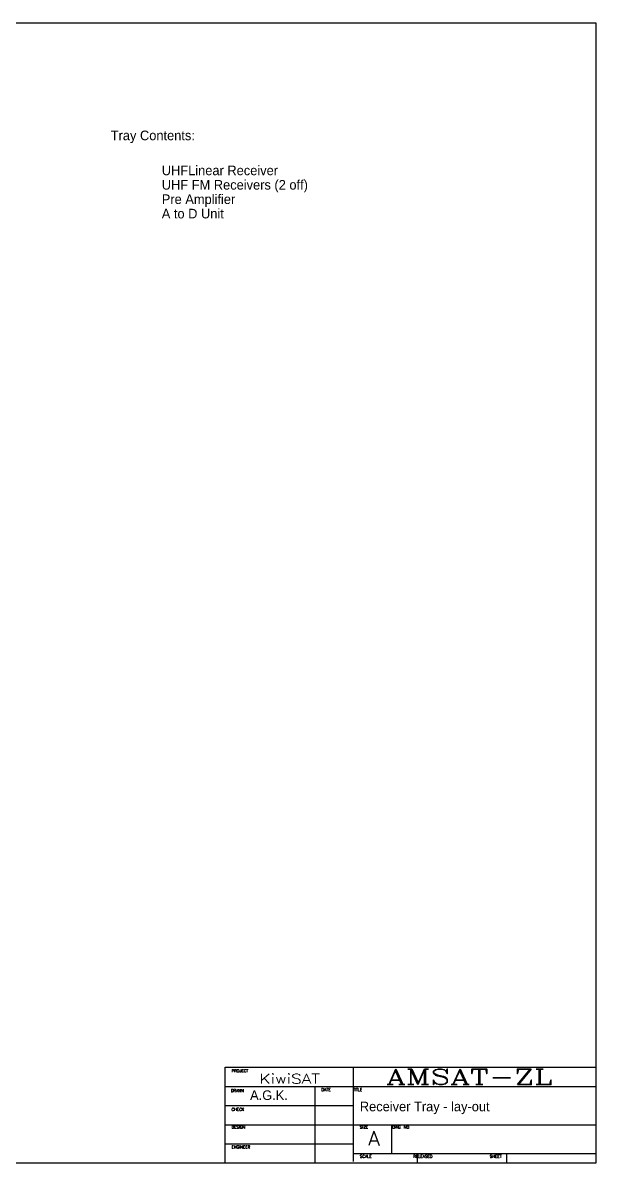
# Model space of a CAD drawing. Header units: millimetres. Extents: x 0 to 840, y 0 to 594.
# Drawn here: x 541 to 840, y 0 to 594 of the extents above; entities that cross this region are included whole.
import ezdxf
from ezdxf.enums import TextEntityAlignment as Align

# ---------------------------------------------------------------- set-up
doc = ezdxf.new("R2010")
doc.units = ezdxf.units.MM
doc.header["$LTSCALE"] = 0.4
doc.layers.add('BORDER', color=7, linetype='Continuous')
doc.styles.add('COMPLEX', font='complex', dxfattribs={"width": 1.5, "height": 8})
doc.styles.add('SIMPLEX', font='simplex', dxfattribs={"height": 0.06})

msp = doc.modelspace()

# ---------------------------------------------------------------- linework, layer by layer
msp.add_lwpolyline([(0, 0), (0, 594), (840, 594), (840, 0), (0, 0)], close=True)
at = {"layer": 'BORDER'}
for p, q in [((646.925, 50), (840.257, 50)), ((646.925, 0), (646.925, 50)), ((713.591, 50), (713.591, 0.853)), ((646.925, 40), (840.159, 40)), ((693.591, 40), (693.591, 0.374)), ((646.925, 30), (713.591, 30)), ((646.925, 20), (840.159, 20)), ((733.591, 20), (733.591, 5)), ((646.925, 10), (713.591, 10)), ((713.591, 5), (840.159, 5)), ((746.924, 5), (746.924, 0)), ((793.591, 5), (793.591, 0))]:
    msp.add_line(p, q, dxfattribs=at)

# ---------------------------------------------------------------- texts
for s, p in [('Tray Contents:', (587.308, 532.846)), ('UHFLinear Receiver', (613.904, 514.617)), ('UHF FM Receivers (2 off)', (613.904, 507.117)), ('Pre Amplifier', (613.904, 499.617)), ('A to D Unit ', (613.904, 492.117)), ('A.G.K.', (659.907, 32.923)), ('Receiver Tray - lay-out', (717.093, 27.038))]:
    msp.add_text(s, height=5).set_placement(p)
at = {"layer": 'BORDER', "style": 'SIMPLEX'}
for s, height, p in [('PROJECT', 1.5, (650.242, 47.333)), ('DRAWN', 1.5, (649.893, 37.066)), ('DATE          TITLE', 1.49999, (697.114, 37.545)), ('CHECK', 1.5, (650.242, 27.278)), ('DESIGN', 1.5, (650.242, 17.986)), ('SIZE           DWG. NO.', 1.49999, (717.113, 17.986)), ('ENGINEER', 1.5, (650.242, 7.702)), ('SCALE                   RELEASED                          SHEET', 1.49999, (717.113, 2.817))]:
    msp.add_text(s, height=height, dxfattribs=at).set_placement(p)
at = {"layer": 'BORDER'}
for s, height, style, width, p in [('AMSAT-ZL', 8, 'COMPLEX', 1.5, (773.985, 40.978)), ('KiwiSAT', 5, 'SIMPLEX', 1.3, (680.567, 41.473))]:
    msp.add_text(s, height=height, dxfattribs=dict(at, style=style, width=width)).set_placement(p, align=Align.CENTER)
at = {"layer": 'BORDER', "style": 'SIMPLEX'}
msp.add_text('A', height=7.62, dxfattribs=at).set_placement((724.476, 9.143), align=Align.CENTER)

doc.saveas('drawing.dxf')
